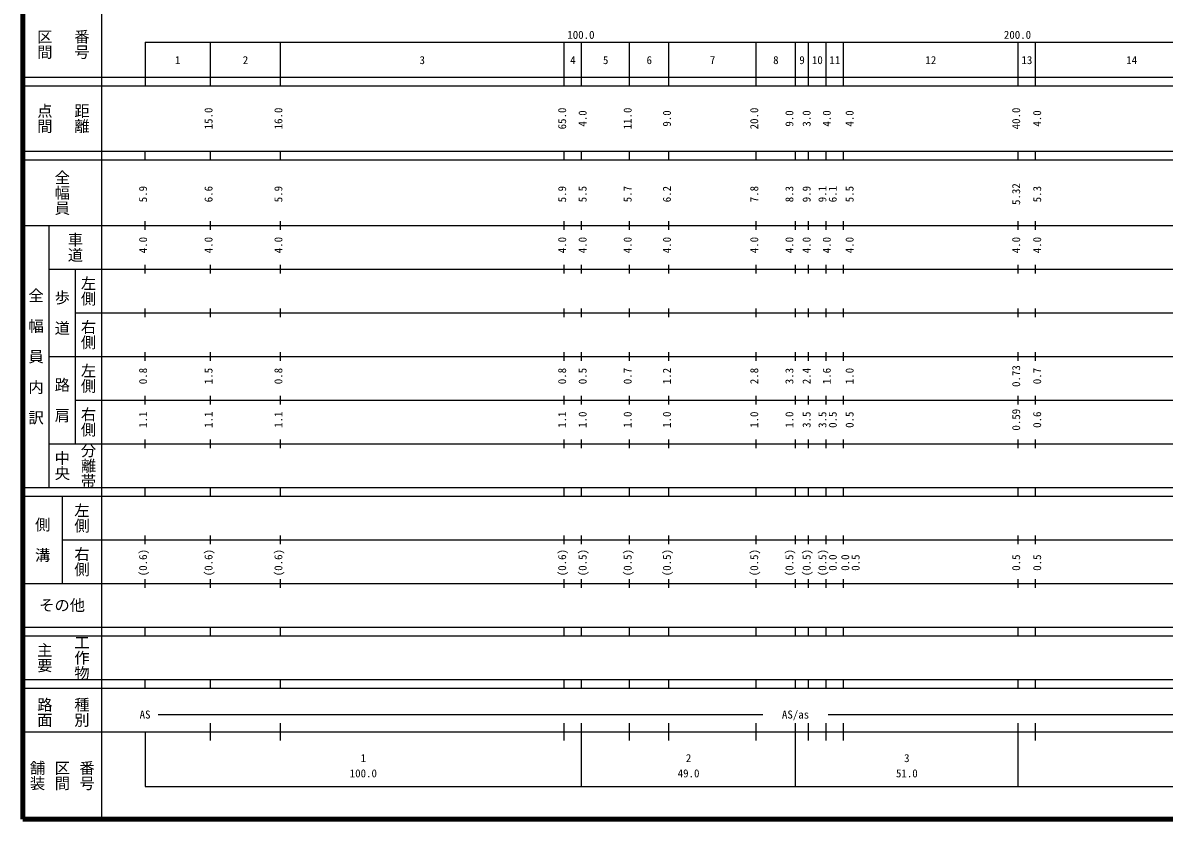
# Model space of a CAD drawing. Units: millimetres on the paper, enlarged 1000 times. Extents: x 40000 to 680000, y 20000 to 380000.
# Drawn here: x 40000 to 301447, y 20000 to 202409 of the extents above; entities that cross this region are included whole.
import ezdxf
from ezdxf.enums import TextEntityAlignment as Align

# ---------------------------------------------------------------- set-up
doc = ezdxf.new("R2010")
doc.units = ezdxf.units.MM
doc.header["$LTSCALE"] = 1000
doc.layers.add('M-TTL', color=2, linetype='Continuous', lineweight=140)
doc.layers.add('M-TTL-BAND', color=7, linetype='Continuous', lineweight=25)
doc.styles.add('@ＭＳ ゴシック', font='')
doc.styles.add('ＭＳ ゴシック', font='')
doc.styles.get('@ＭＳ ゴシック').set_extended_font_data('@MS Gothic')
doc.styles.get('ＭＳ ゴシック').set_extended_font_data('MS Gothic')

msp = doc.modelspace()

# ---------------------------------------------------------------- linework, layer by layer
at = {"layer": 'M-TTL'}
for p, q in [((40000, 380000), (40000, 20000)), ((40000, 20000), (680000, 20000))]:
    msp.add_line(p, q, dxfattribs=at)
at = {"layer": 'M-TTL-BAND'}
for p, q in [((58000, 370000), (58000, 20000)), ((68000, 198000), (579000, 198000)), ((68000, 198000), (68000, 188000)), ((83000, 188000), (83000, 198000)), ((99000, 188000), (99000, 198000)), ((164000, 188000), (164000, 198000)), ((168000, 188000), (168000, 198000)), ((179000, 188000), (179000, 198000)), ((188000, 188000), (188000, 198000)), ((208000, 188000), (208000, 198000)), ((217000, 188000), (217000, 198000)), ((220000, 188000), (220000, 198000)), ((224000, 188000), (224000, 198000)), ((228000, 188000), (228000, 198000)), ((268000, 188000), (268000, 198000)), ((272000, 188000), (272000, 198000)), ((40000, 190000), (579000, 190000)), ((40000, 188000), (579000, 188000)), ((40000, 173000), (579000, 173000)), ((68000, 171000), (68000, 173000)), ((83000, 171000), (83000, 173000)), ((99000, 171000), (99000, 173000)), ((164000, 171000), (164000, 173000)), ((168000, 171000), (168000, 173000)), ((179000, 171000), (179000, 173000)), ((188000, 171000), (188000, 173000)), ((208000, 171000), (208000, 173000)), ((217000, 171000), (217000, 173000)), ((220000, 171000), (220000, 173000)), ((224000, 171000), (224000, 173000)), ((228000, 171000), (228000, 173000)), ((268000, 171000), (268000, 173000)), ((272000, 171000), (272000, 173000)), ((40000, 171000), (579000, 171000)), ((68000, 155000), (68000, 157000)), ((83000, 155000), (83000, 157000)), ((99000, 155000), (99000, 157000)), ((164000, 155000), (164000, 157000)), ((168000, 155000), (168000, 157000)), ((179000, 155000), (179000, 157000)), ((188000, 155000), (188000, 157000)), ((208000, 155000), (208000, 157000)), ((217000, 155000), (217000, 157000)), ((220000, 155000), (220000, 157000)), ((224000, 155000), (224000, 157000)), ((228000, 155000), (228000, 157000)), ((268000, 155000), (268000, 157000)), ((272000, 155000), (272000, 157000)), ((40000, 156000), (579000, 156000)), ((46000, 96000), (46000, 156000)), ((68000, 145000), (68000, 147000)), ((83000, 145000), (83000, 147000)), ((99000, 145000), (99000, 147000)), ((164000, 145000), (164000, 147000)), ((168000, 145000), (168000, 147000)), ((179000, 145000), (179000, 147000)), ((188000, 145000), (188000, 147000)), ((208000, 145000), (208000, 147000)), ((217000, 145000), (217000, 147000)), ((220000, 145000), (220000, 147000)), ((224000, 145000), (224000, 147000)), ((228000, 145000), (228000, 147000)), ((268000, 145000), (268000, 147000)), ((272000, 145000), (272000, 147000)), ((46000, 146000), (579000, 146000)), ((52000, 146000), (52000, 106000)), ((52000, 136000), (579000, 136000)), ((68000, 135000), (68000, 137000)), ((83000, 135000), (83000, 137000)), ((99000, 135000), (99000, 137000)), ((164000, 135000), (164000, 137000)), ((168000, 135000), (168000, 137000)), ((179000, 135000), (179000, 137000)), ((188000, 135000), (188000, 137000)), ((208000, 135000), (208000, 137000)), ((217000, 135000), (217000, 137000)), ((220000, 135000), (220000, 137000)), ((224000, 135000), (224000, 137000)), ((228000, 135000), (228000, 137000)), ((268000, 135000), (268000, 137000)), ((272000, 135000), (272000, 137000)), ((46000, 126000), (579000, 126000)), ((68000, 125000), (68000, 127000)), ((83000, 125000), (83000, 127000)), ((99000, 125000), (99000, 127000)), ((164000, 125000), (164000, 127000)), ((168000, 125000), (168000, 127000)), ((179000, 125000), (179000, 127000)), ((188000, 125000), (188000, 127000)), ((208000, 125000), (208000, 127000)), ((217000, 125000), (217000, 127000)), ((220000, 125000), (220000, 127000)), ((224000, 125000), (224000, 127000)), ((228000, 125000), (228000, 127000)), ((268000, 125000), (268000, 127000)), ((272000, 125000), (272000, 127000)), ((52000, 116000), (579000, 116000)), ((68000, 115000), (68000, 117000)), ((83000, 115000), (83000, 117000)), ((99000, 115000), (99000, 117000)), ((164000, 115000), (164000, 117000)), ((168000, 115000), (168000, 117000)), ((179000, 115000), (179000, 117000)), ((188000, 115000), (188000, 117000)), ((208000, 115000), (208000, 117000)), ((217000, 115000), (217000, 117000)), ((220000, 115000), (220000, 117000)), ((224000, 115000), (224000, 117000)), ((228000, 115000), (228000, 117000)), ((268000, 115000), (268000, 117000)), ((272000, 115000), (272000, 117000)), ((46000, 106000), (579000, 106000)), ((68000, 105000), (68000, 107000)), ((83000, 105000), (83000, 107000)), ((99000, 105000), (99000, 107000)), ((164000, 105000), (164000, 107000)), ((168000, 105000), (168000, 107000)), ((179000, 105000), (179000, 107000)), ((188000, 105000), (188000, 107000)), ((208000, 105000), (208000, 107000)), ((217000, 105000), (217000, 107000)), ((220000, 105000), (220000, 107000)), ((224000, 105000), (224000, 107000)), ((228000, 105000), (228000, 107000)), ((268000, 105000), (268000, 107000)), ((272000, 105000), (272000, 107000)), ((40000, 96000), (579000, 96000)), ((68000, 94000), (68000, 96000)), ((83000, 94000), (83000, 96000)), ((99000, 94000), (99000, 96000)), ((164000, 94000), (164000, 96000)), ((168000, 94000), (168000, 96000)), ((179000, 94000), (179000, 96000)), ((188000, 94000), (188000, 96000)), ((208000, 94000), (208000, 96000)), ((217000, 94000), (217000, 96000)), ((220000, 94000), (220000, 96000)), ((224000, 94000), (224000, 96000)), ((228000, 94000), (228000, 96000)), ((268000, 94000), (268000, 96000)), ((272000, 94000), (272000, 96000)), ((40000, 94000), (579000, 94000)), ((49000, 94000), (49000, 74000)), ((49000, 84000), (579000, 84000)), ((68000, 83000), (68000, 85000)), ((83000, 83000), (83000, 85000)), ((99000, 83000), (99000, 85000)), ((164000, 83000), (164000, 85000)), ((168000, 83000), (168000, 85000)), ((179000, 83000), (179000, 85000)), ((188000, 83000), (188000, 85000)), ((208000, 83000), (208000, 85000)), ((217000, 83000), (217000, 85000)), ((220000, 83000), (220000, 85000)), ((224000, 83000), (224000, 85000)), ((228000, 83000), (228000, 85000)), ((268000, 83000), (268000, 85000)), ((272000, 83000), (272000, 85000)), ((40000, 74000), (579000, 74000)), ((68000, 73000), (68000, 75000)), ((83000, 73000), (83000, 75000)), ((99000, 73000), (99000, 75000)), ((164000, 73000), (164000, 75000)), ((168000, 73000), (168000, 75000)), ((179000, 73000), (179000, 75000)), ((188000, 73000), (188000, 75000)), ((208000, 73000), (208000, 75000)), ((217000, 73000), (217000, 75000)), ((220000, 73000), (220000, 75000)), ((224000, 73000), (224000, 75000)), ((228000, 73000), (228000, 75000)), ((268000, 73000), (268000, 75000)), ((272000, 73000), (272000, 75000)), ((40000, 64000), (579000, 64000)), ((68000, 62000), (68000, 64000)), ((83000, 62000), (83000, 64000)), ((99000, 62000), (99000, 64000)), ((164000, 62000), (164000, 64000)), ((168000, 62000), (168000, 64000)), ((179000, 62000), (179000, 64000)), ((188000, 62000), (188000, 64000)), ((208000, 62000), (208000, 64000)), ((217000, 62000), (217000, 64000)), ((220000, 62000), (220000, 64000)), ((224000, 62000), (224000, 64000)), ((228000, 62000), (228000, 64000)), ((268000, 62000), (268000, 64000)), ((272000, 62000), (272000, 64000)), ((40000, 62000), (579000, 62000)), ((40000, 52000), (579000, 52000)), ((40000, 50000), (579000, 50000)), ((68000, 50000), (68000, 52000)), ((83000, 50000), (83000, 52000)), ((99000, 50000), (99000, 52000)), ((164000, 50000), (164000, 52000)), ((168000, 50000), (168000, 52000)), ((179000, 50000), (179000, 52000)), ((188000, 50000), (188000, 52000)), ((208000, 50000), (208000, 52000)), ((217000, 50000), (217000, 52000)), ((220000, 50000), (220000, 52000)), ((224000, 50000), (224000, 52000)), ((228000, 50000), (228000, 52000)), ((268000, 50000), (268000, 52000)), ((272000, 50000), (272000, 52000)), ((71000, 44000), (209500, 44000)), ((83000, 38000), (83000, 42000)), ((99000, 38000), (99000, 42000)), ((164000, 38000), (164000, 42000)), ((168000, 27500), (168000, 42000)), ((179000, 38000), (179000, 42000)), ((188000, 38000), (188000, 42000)), ((208000, 38000), (208000, 42000)), ((217000, 27500), (217000, 42000)), ((220000, 38000), (220000, 42000)), ((224000, 38000), (224000, 42000)), ((224500, 44000), (569000, 44000)), ((228000, 38000), (228000, 42000)), ((268000, 27500), (268000, 42000)), ((272000, 38000), (272000, 42000)), ((40000, 40000), (579000, 40000)), ((68000, 40000), (68000, 27500)), ((68000, 27500), (579000, 27500))]:
    msp.add_line(p, q, dxfattribs=at)

# ---------------------------------------------------------------- texts
at = {"layer": 'M-TTL-BAND', "style": '@ＭＳ ゴシック'}
for s, p in [('区間', (45000, 197500)), ('番号', (53500, 197500)), ('点間', (45000, 180500)), ('距離', (53500, 180500)), ('全幅員', (49000, 163500)), ('車道', (52000, 151000)), ('左側', (55000, 141000)), ('全\u3000幅\u3000員\u3000内\u3000訳', (43000, 126000)), ('歩\u3000道', (49000, 136000)), ('右側', (55000, 131000)), ('左側', (55000, 121000)), ('路\u3000肩', (49000, 116000)), ('右側', (55000, 111000)), ('分離帯', (55000, 101000)), ('中央', (49000, 101000)), ('左側', (53500, 89000)), ('側\u3000溝', (44500, 84000)), ('右側', (53500, 79000)), ('主要', (45000, 57000)), ('工作物', (53500, 57000)), ('路面', (45000, 44500)), ('種別', (53500, 44500)), ('舗装', (43333, 30000)), ('区間', (49000, 30000)), ('番号', (54667, 30000))]:
    msp.add_text(s, height=2566, rotation=270, dxfattribs=at).set_placement(p, align=Align.MIDDLE_CENTER)
at = {"layer": 'M-TTL-BAND', "style": 'ＭＳ ゴシック'}
for s, p in [('100.0', (167844, 198195)), ('200.0', (267844, 198195)), ('1', (75500, 192405)), ('2', (91000, 192405)), ('3', (131500, 192405)), ('4', (166000, 192405)), ('5', (173500, 192405)), ('6', (183500, 192405)), ('7', (198000, 192405)), ('8', (212500, 192405)), ('9', (218500, 192405)), ('10', (222000, 192405)), ('11', (226000, 192405)), ('12', (248000, 192405)), ('13', (270000, 192405)), ('14', (294000, 192405)), ('AS', (68000, 42500)), ('AS/as', (217000, 42500)), ('1', (118000, 32523)), ('2', (192500, 32523)), ('3', (242500, 32523)), ('100.0', (118000, 29033)), ('49.0', (192500, 29033)), ('51.0', (242500, 29033))]:
    msp.add_text(s, height=1833, dxfattribs=at).set_placement(p, align=Align.BOTTOM_CENTER)
for s, p in [('15.0', (84000, 180500)), ('16.0', (100000, 180500)), ('65.0', (165000, 180500)), ('4.0', (169689, 180500)), ('11.0', (180000, 180500)), ('9.0', (189000, 180500)), ('20.0', (209000, 180500)), ('9.0', (217055, 180500)), ('3.0', (221000, 180500)), ('4.0', (225617, 180500)), ('4.0', (230848, 180500)), ('40.0', (269000, 180500)), ('4.0', (273812, 180500)), ('5.9', (69000, 163174)), ('6.6', (84000, 163174)), ('5.9', (100000, 163174)), ('5.9', (165000, 163174)), ('5.5', (169689, 163174)), ('5.7', (180000, 163174)), ('6.2', (189000, 163174)), ('7.8', (209000, 163174)), ('8.3', (217055, 163174)), ('9.9', (221000, 163174)), ('9.1', (224617, 163174)), ('6.1', (226987, 163174)), ('5.5', (230848, 163174)), ('5.32', (269000, 163174)), ('5.3', (273812, 163174)), ('4.0', (69000, 151500)), ('4.0', (84000, 151500)), ('4.0', (100000, 151500)), ('4.0', (165000, 151500)), ('4.0', (169689, 151500)), ('4.0', (180000, 151500)), ('4.0', (189000, 151500)), ('4.0', (209000, 151500)), ('4.0', (217055, 151500)), ('4.0', (221000, 151500)), ('4.0', (225617, 151500)), ('4.0', (230848, 151500)), ('4.0', (269000, 151500)), ('4.0', (273812, 151500)), ('0.8', (69000, 121500)), ('1.5', (84000, 121500)), ('0.8', (100000, 121500)), ('0.8', (165000, 121500)), ('0.5', (169689, 121500)), ('0.7', (180000, 121500)), ('1.2', (189000, 121500)), ('2.8', (209000, 121500)), ('3.3', (217055, 121500)), ('2.4', (221000, 121500)), ('1.6', (225617, 121500)), ('1.0', (230848, 121500)), ('0.73', (269000, 121500)), ('0.7', (273812, 121500)), ('1.1', (69000, 111500)), ('1.1', (84000, 111500)), ('1.1', (100000, 111500)), ('1.1', (165000, 111500)), ('1.0', (169689, 111500)), ('1.0', (180000, 111500)), ('1.0', (189000, 111500)), ('1.0', (209000, 111500)), ('1.0', (217055, 111500)), ('3.5', (221000, 111500)), ('3.5', (224617, 111500)), ('0.5', (226987, 111500)), ('0.5', (230848, 111500)), ('0.59', (269000, 111500)), ('0.6', (273812, 111500)), ('(0.6)', (69000, 78764)), ('(0.6)', (84000, 78764)), ('(0.6)', (100000, 78764)), ('(0.6)', (165000, 78764)), ('(0.5)', (169689, 78764)), ('(0.5)', (180000, 78764)), ('(0.5)', (189000, 78764)), ('(0.5)', (209000, 78764)), ('(0.5)', (217055, 78764)), ('(0.5)', (221000, 78764)), ('(0.5)', (224617, 78764)), ('0.0', (226987, 78764)), ('0.0', (229848, 78764)), ('0.5', (232218, 78764)), ('0.5', (269000, 78764)), ('0.5', (273812, 78764))]:
    msp.add_text(s, height=1833, rotation=90, dxfattribs=at).set_placement(p, align=Align.BOTTOM_CENTER)
msp.add_text('その他', height=2566, dxfattribs=at).set_placement((49000, 69000), align=Align.MIDDLE_CENTER)

doc.saveas('drawing.dxf')
